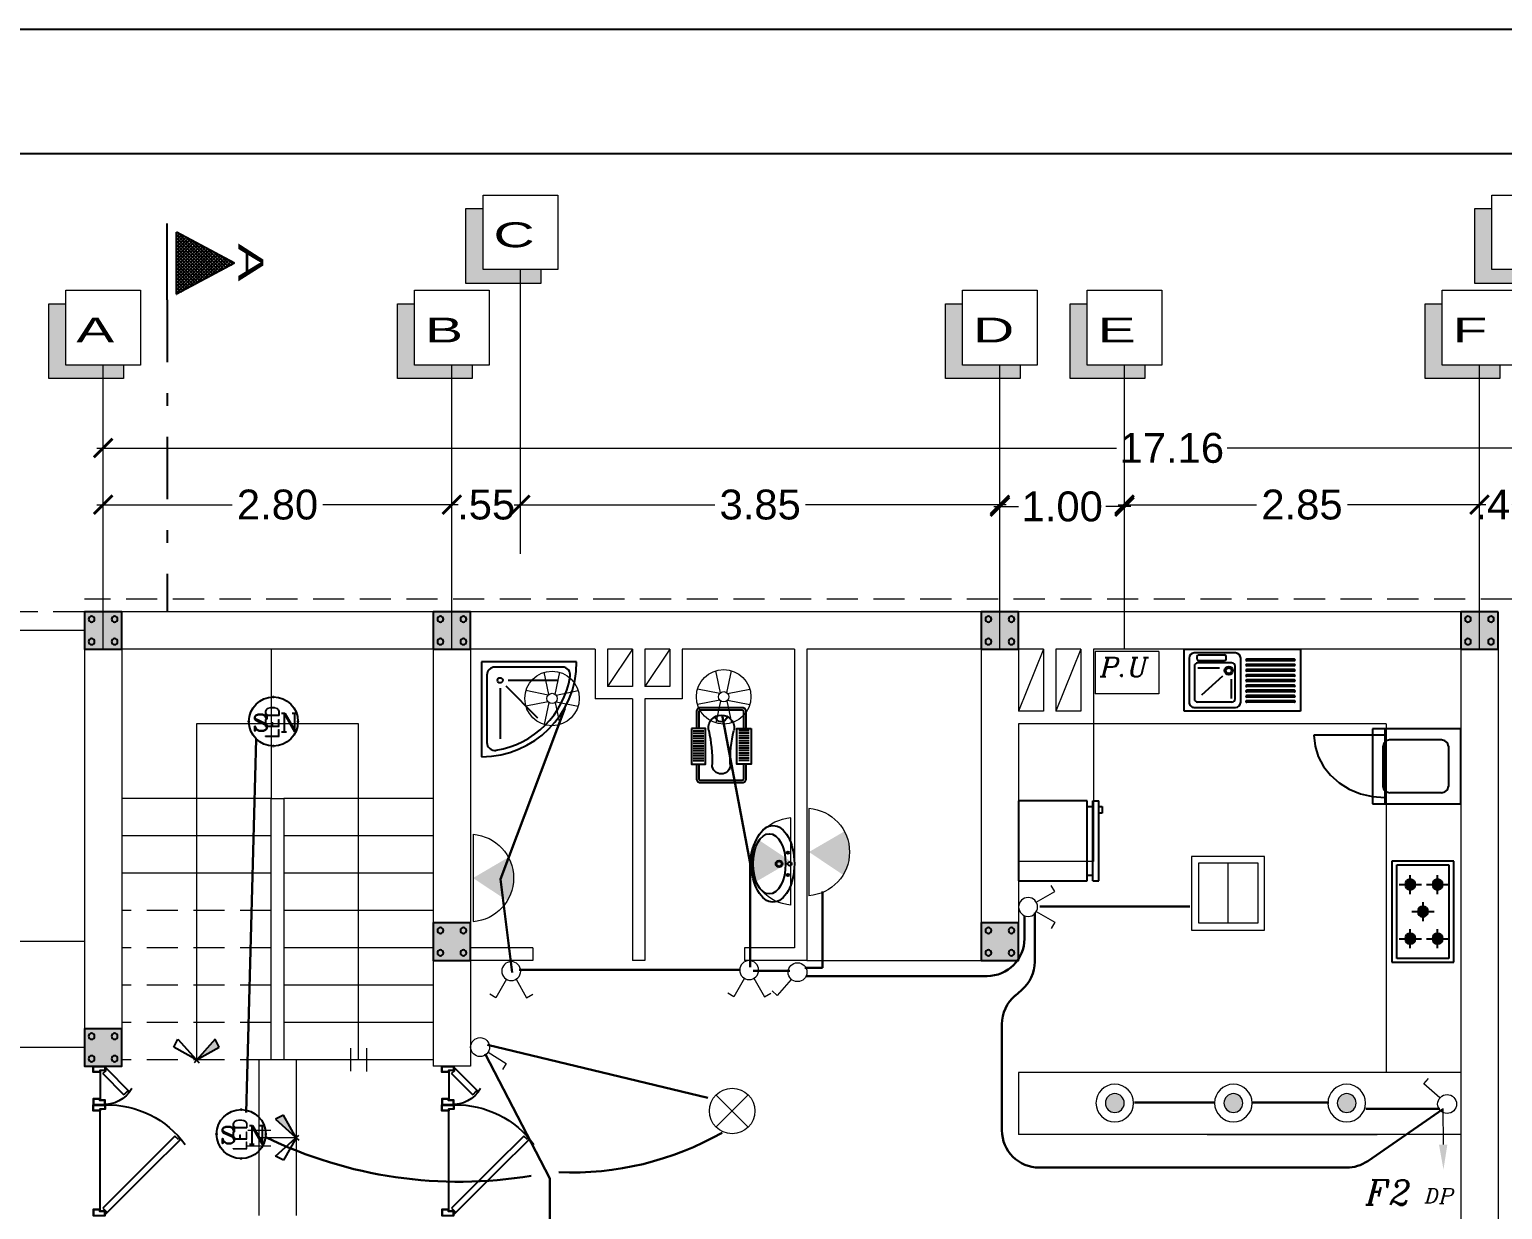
# Model space of a CAD drawing. Header units: millimetres. Extents: x 2647 to 3008, y 1750 to 1934.
# Drawn here: x 2697.87 to 2709.7, y 1865.01 to 1874.49 of the extents above; entities that cross this region are included whole.
import ezdxf

# ---------------------------------------------------------------- set-up
doc = ezdxf.new("R2010")
doc.units = ezdxf.units.MM
for name, pattern in [('0', [0]), ('ACAD_ISO02W100', [15, 12, -3]), ('DASHDOT', [1, 0.5, -0.25, 0, -0.25]), ('HIDDEN', [0.375, 0.25, -0.125])]:
    doc.linetypes.add(name, pattern=pattern)
for name, color, linetype, lineweight in [('.1', 164, 'Continuous', 5), ('00 eleman', 130, 'Continuous', 13), ('0000eleman', 4, 'Continuous', 13), ('0000rasmkhat', 2, 'Continuous', 30), ('E-elec', 140, 'Continuous', 5)]:
    doc.layers.add(name, color=color, linetype=linetype, lineweight=lineweight)
for name, color, linetype in [('D', 135, 'Continuous'), ('L 5', 6, 'Continuous'), ('LIGHTING', 3, 'Continuous'), ('roshanaee', 4, 'Continuous')]:
    doc.layers.add(name, color=color, linetype=linetype)
doc.styles.add('ITALIC', font='ITALIC.SHX', dxfattribs={"oblique": 15})
doc.styles.add('ITALICC', font='italicc')
doc.styles.add('KA', font='swissck.ttf', dxfattribs={"oblique": 15, "height": 0.25})
doc.styles.add('Roman', font='Romanc.shx')
doc.styles.add('ROMAND', font='romand.shx', dxfattribs={"height": 2})
doc.styles.get("Standard").update_dxf_attribs({"font": 'arial.ttf'})
doc.dimstyles.new('STANDARD$0', dxfattribs={"dimtxt": 0.15, "dimasz": 0.05, "dimexe": 0.05, "dimexo": 0.05, "dimgap": 0.05, "dimtad": 0, "dimzin": 0, "dimdsep": 46, "dimtxsty": 'Standard', "dimblk": 'DOT', "dimcen": 0.05, "dimdle": 0.05, "dimclrd": 256, "dimclre": 256, "dimclrt": 7, "dimadec": 0, "dimazin": 0, "dimtfac": 1, "dimtix": 1, "dimtofl": 0, "dimtmove": 1, "dimatfit": 0, "dimldrblk": 'OBLIQUE', "dimfxl": 0.05, "dimtolj": 1, "dimtzin": 0, "dimlwd": -1, "dimlwe": -1, "dimarcsym": 0})
pattern_1 = [(0, (1000000, 1000000), (0, 1000000), [1e-05, -1000000])]

# ---------------------------------------------------------------- blocks, each defined once
blk = doc.blocks.new('*X9')
at = {"color": 0}
for p, q in [((5.841, 15.493), (5.992, 15.644)), ((5.903, 15.608), (5.973, 15.678)), ((6.113, 15.419), (5.91, 15.621)), ((6.051, 15.533), (5.929, 15.656)), ((5.99, 15.648), (5.947, 15.69)), ((5.472, 14.806), (6.103, 15.437)), ((5.497, 14.778), (6.122, 15.402)), ((5.534, 14.92), (6.085, 15.471)), ((5.595, 15.035), (6.066, 15.506)), ((5.657, 15.149), (6.047, 15.54)), ((5.718, 15.264), (6.029, 15.575)), ((5.78, 15.379), (6.01, 15.609)), ((6.382, 14.778), (5.78, 15.38)), ((6.435, 14.778), (5.799, 15.414)), ((6.42, 14.846), (5.817, 15.449)), ((6.359, 14.96), (5.836, 15.483)), ((6.297, 15.075), (5.854, 15.518)), ((6.236, 15.189), (5.873, 15.552)), ((6.174, 15.304), (5.891, 15.587)), ((5.55, 14.778), (6.14, 15.368)), ((5.603, 14.778), (6.159, 15.333)), ((6.011, 14.778), (5.651, 15.138)), ((5.656, 14.778), (6.177, 15.299)), ((6.064, 14.778), (5.669, 15.173)), ((6.117, 14.778), (5.688, 15.207)), ((6.17, 14.778), (5.706, 15.242)), ((5.709, 14.778), (6.196, 15.264)), ((6.223, 14.778), (5.725, 15.276)), ((6.276, 14.778), (5.743, 15.311)), ((6.329, 14.778), (5.762, 15.345)), ((5.762, 14.778), (6.214, 15.23)), ((5.815, 14.778), (6.233, 15.195)), ((5.868, 14.778), (6.251, 15.161)), ((5.693, 14.778), (5.539, 14.931)), ((5.746, 14.778), (5.558, 14.966)), ((5.799, 14.778), (5.576, 15)), ((5.852, 14.778), (5.595, 15.035)), ((5.905, 14.778), (5.614, 15.069)), ((5.958, 14.778), (5.632, 15.104)), ((5.921, 14.778), (6.27, 15.126)), ((5.974, 14.778), (6.288, 15.092)), ((6.027, 14.778), (6.307, 15.057)), ((6.08, 14.778), (6.325, 15.023)), ((6.133, 14.778), (6.344, 14.988)), ((6.186, 14.778), (6.362, 14.954)), ((6.239, 14.778), (6.381, 14.919)), ((5.481, 14.778), (5.465, 14.793)), ((5.534, 14.778), (5.484, 14.828)), ((5.587, 14.778), (5.502, 14.862)), ((5.64, 14.778), (5.521, 14.897)), ((6.292, 14.778), (6.399, 14.885)), ((6.345, 14.778), (6.418, 14.85)), ((6.399, 14.778), (6.437, 14.816)), ((6.452, 14.778), (6.455, 14.781))]:
    blk.add_line(p, q, dxfattribs=at)
blk = doc.blocks.new('SEC1')
for p, q in [((2.795, 0.54), (2.545, 0.074)), ((2.795, 0.54), (3.045, 0.074)), ((2.5, 0), (3.115, 0)), ((2.545, 0.074), (3.045, 0.074))]:
    blk.add_line(p, q)
at = {"linetype": 'DASHDOT'}
blk.add_line((2.5, 0), (0, 0), dxfattribs=at)
at = {"xscale": -0.5, "yscale": 0.5, "zscale": 0.5}
blk.add_blockref('*X9', (5.773, -7.315), dxfattribs=at)
blk = doc.blocks.new('DBLDR120K')
at = {"linetype": 'Continuous'}
for p, q in [((-1.18, -0.096), (-1.186, -0.102)), ((-1.186, -0.102), (-0.995, -0.293)), ((-1.169, -0.107), (-1.18, -0.096)), ((-1.14, -0.078), (-1.169, -0.107)), ((-0.403, -0.42), (-0.06, -0.078)), ((-0.014, -0.102), (-0.368, -0.455)), ((-0.06, -0.078), (-0.031, -0.107)), ((-0.031, -0.107), (-0.02, -0.096)), ((-0.02, -0.096), (-0.014, -0.102)), ((-1, -0.276), (-0.971, -0.247)), ((-0.989, -0.287), (-1, -0.276)), ((-0.995, -0.293), (-0.989, -0.287)), ((-0.639, -0.657), (-0.403, -0.42)), ((-0.368, -0.455), (-0.615, -0.703)), ((-0.61, -0.686), (-0.639, -0.657)), ((-0.621, -0.697), (-0.61, -0.686)), ((-0.615, -0.703), (-0.621, -0.697))]:
    blk.add_line(p, q, dxfattribs=at)
for p, q in [((-1.152, -0.055), (-0.938, -0.055)), ((-1.14, -0.078), (-0.971, -0.247)), ((-0.048, -0.055), (-0.842, -0.055))]:
    blk.add_line(p, q)
for points in [[(-1.152, -0.055), (-1.152, 0), (-1.2, 0), (-1.2, -0.096), (-1.164, -0.096), (-1.164, -0.055)], [(-0.938, -0.055), (-0.938, 0), (-0.89, 0), (-0.89, -0.096), (-0.926, -0.096), (-0.926, -0.055)], [(-0.842, -0.055), (-0.842, 0), (-0.89, 0), (-0.89, -0.096), (-0.854, -0.096), (-0.854, -0.055)], [(-0.048, -0.055), (-0.048, 0), (0, 0), (0, -0.096), (-0.036, -0.096), (-0.036, -0.055)], [(-1.154, -0.053), (-1.154, -0.002), (-1.198, -0.002), (-1.198, -0.094), (-1.166, -0.094), (-1.166, -0.053)], [(-0.936, -0.053), (-0.936, -0.002), (-0.892, -0.002), (-0.892, -0.094), (-0.924, -0.094), (-0.924, -0.053)], [(-0.844, -0.053), (-0.844, -0.002), (-0.888, -0.002), (-0.888, -0.094), (-0.856, -0.094), (-0.856, -0.053)], [(-0.046, -0.053), (-0.046, -0.002), (-0.002, -0.002), (-0.002, -0.094), (-0.034, -0.094), (-0.034, -0.053)]]:
    blk.add_lwpolyline(points, close=True, dxfattribs=at)
for centre, radius, start, end in [((-1.665, -0.111), 0.776, 8.0415, 8.1907), ((-0.114, -0.111), 0.776, 171.8093, 171.9585), ((-1.154, -0.082), 0.264, 300.4974, 3.1415), ((-0.114, -0.111), 0.776, 178.9285, 233.9661)]:
    blk.add_arc(centre, radius, start, end)
blk = doc.blocks.new('FL3')
blk.add_hatch(color=256).paths.add_polyline_path([(0, 0), (0.149, -0.167), (0.181, -0.102)])
for p, q in [((0, 0), (-0.181, -0.102)), ((-0.149, -0.167), (0.02, 0.022)), ((0.149, -0.167), (-0.02, 0.022)), ((0, 0), (0.181, -0.102)), ((-0.181, -0.102), (-0.149, -0.167)), ((0.181, -0.102), (0.149, -0.167))]:
    blk.add_line(p, q)
blk = doc.blocks.new('SHENAJ')
blk.add_hatch(color=256).paths.add_polyline_path([(0, 0.25), (-0.25, 0.25), (-0.25, 0), (0, 0)])
blk.add_lwpolyline([(-0.25, 0.25), (0, 0.25), (0, 0), (-0.25, 0)], close=True)
for centre in [(-0.2021, 0.2), (-0.0479, 0.2), (-0.2021, 0.05), (-0.0479, 0.05)]:
    blk.add_circle(centre, 0.02)
blk = doc.blocks.new('_ArchTick')
at = {"color": 0, "linetype": 'ByBlock', "const_width": 0.15}
blk.add_lwpolyline([(-0.5, -0.5), (0.5, 0.5)], dxfattribs=at)
blk = doc.blocks.new('*D539')
at = {"layer": '.1', "ltscale": 0.9, "transparency": 16777216}
for p, q in [((2698.461, 1871.13), (2698.461, 1871.33)), ((2715.621, 1871.13), (2715.621, 1871.33)), ((2698.411, 1871.13), (2706.597, 1871.13)), ((2715.671, 1871.13), (2707.485, 1871.13))]:
    blk.add_line(p, q, dxfattribs=at)
at = {"layer": 'Defpoints', "color": 0, "ltscale": 0.9, "transparency": 16777216}
for p in [(2698.461, 1871.11), (2715.621, 1871.13), (2715.621, 1871.11)]:
    blk.add_point(p, dxfattribs=at)
at = {"layer": '.1', "ltscale": 0.9, "transparency": 16777216, "xscale": 0.15, "yscale": 0.15, "zscale": 0.15, "rotation": 180}
blk.add_blockref('_ArchTick', (2698.461, 1871.13), dxfattribs=at)
at = {"layer": '.1', "ltscale": 0.9, "transparency": 16777216, "xscale": 0.15, "yscale": 0.15, "zscale": 0.15}
blk.add_blockref('_ArchTick', (2715.621, 1871.13), dxfattribs=at)
at = {"layer": '.1', "color": 7, "lineweight": 5, "ltscale": 0.9, "transparency": 16777216, "insert": (2707.041, 1871.13), "char_height": 0.24, "attachment_point": 5}
blk.add_mtext('17.16', dxfattribs=at)
blk = doc.blocks.new('*D540')
at = {"layer": '.1', "ltscale": 0.9, "transparency": 16777216}
for p, q in [((2698.461, 1870.675), (2698.461, 1870.875)), ((2701.261, 1870.675), (2701.261, 1870.875)), ((2698.411, 1870.675), (2699.498, 1870.675)), ((2701.311, 1870.675), (2700.224, 1870.675))]:
    blk.add_line(p, q, dxfattribs=at)
at = {"layer": 'Defpoints', "color": 0, "ltscale": 0.9, "transparency": 16777216}
for p in [(2698.461, 1870.657), (2701.261, 1870.675), (2701.261, 1870.657)]:
    blk.add_point(p, dxfattribs=at)
at = {"layer": '.1', "ltscale": 0.9, "transparency": 16777216, "xscale": 0.15, "yscale": 0.15, "zscale": 0.15, "rotation": 180}
blk.add_blockref('_ArchTick', (2698.461, 1870.675), dxfattribs=at)
at = {"layer": '.1', "ltscale": 0.9, "transparency": 16777216, "xscale": 0.15, "yscale": 0.15, "zscale": 0.15}
blk.add_blockref('_ArchTick', (2701.261, 1870.675), dxfattribs=at)
at = {"layer": '.1', "color": 7, "lineweight": 5, "ltscale": 0.9, "transparency": 16777216, "insert": (2699.861, 1870.675), "char_height": 0.24, "attachment_point": 5}
blk.add_mtext('2.80', dxfattribs=at)
blk = doc.blocks.new('*D541')
at = {"layer": '.1', "ltscale": 0.9, "transparency": 16777216}
for p, q in [((2701.261, 1870.675), (2701.261, 1870.875)), ((2701.811, 1870.675), (2701.811, 1870.875)), ((2701.261, 1870.675), (2701.111, 1870.675)), ((2701.811, 1870.675), (2701.961, 1870.675))]:
    blk.add_line(p, q, dxfattribs=at)
at = {"layer": 'Defpoints', "color": 0, "ltscale": 0.9, "transparency": 16777216}
for p in [(2701.261, 1870.657), (2701.811, 1870.675), (2701.811, 1870.675)]:
    blk.add_point(p, dxfattribs=at)
at = {"layer": '.1', "ltscale": 0.9, "transparency": 16777216, "xscale": 0.15, "yscale": 0.15, "zscale": 0.15}
blk.add_blockref('_ArchTick', (2701.261, 1870.675), dxfattribs=at)
at = {"layer": '.1', "ltscale": 0.9, "transparency": 16777216, "xscale": 0.15, "yscale": 0.15, "zscale": 0.15, "rotation": 180}
blk.add_blockref('_ArchTick', (2701.811, 1870.675), dxfattribs=at)
at = {"layer": '.1', "color": 7, "lineweight": 5, "ltscale": 0.9, "transparency": 16777216, "insert": (2701.536, 1870.675), "char_height": 0.24, "attachment_point": 5}
blk.add_mtext('.55', dxfattribs=at)
blk = doc.blocks.new('*D542')
at = {"layer": '.1', "ltscale": 0.9, "transparency": 16777216}
for p, q in [((2701.811, 1870.675), (2701.811, 1870.875)), ((2705.661, 1870.675), (2705.661, 1870.875)), ((2701.761, 1870.675), (2703.373, 1870.675)), ((2705.711, 1870.675), (2704.099, 1870.675))]:
    blk.add_line(p, q, dxfattribs=at)
at = {"layer": 'Defpoints', "color": 0, "ltscale": 0.9, "transparency": 16777216}
for p in [(2701.811, 1870.675), (2705.661, 1870.675), (2705.661, 1870.675)]:
    blk.add_point(p, dxfattribs=at)
at = {"layer": '.1', "ltscale": 0.9, "transparency": 16777216, "xscale": 0.15, "yscale": 0.15, "zscale": 0.15, "rotation": 180}
blk.add_blockref('_ArchTick', (2701.811, 1870.675), dxfattribs=at)
at = {"layer": '.1', "ltscale": 0.9, "transparency": 16777216, "xscale": 0.15, "yscale": 0.15, "zscale": 0.15}
blk.add_blockref('_ArchTick', (2705.661, 1870.675), dxfattribs=at)
at = {"layer": '.1', "color": 7, "lineweight": 5, "ltscale": 0.9, "transparency": 16777216, "insert": (2703.736, 1870.675), "char_height": 0.24, "attachment_point": 5}
blk.add_mtext('3.85', dxfattribs=at)
blk = doc.blocks.new('*D543')
at = {"layer": '.1', "ltscale": 0.9, "transparency": 16777216}
for p, q in [((2706.661, 1870.675), (2706.661, 1870.875)), ((2709.511, 1870.675), (2709.511, 1870.875)), ((2706.611, 1870.675), (2707.721, 1870.675)), ((2709.561, 1870.675), (2708.451, 1870.675))]:
    blk.add_line(p, q, dxfattribs=at)
at = {"layer": 'Defpoints', "color": 0, "ltscale": 0.9, "transparency": 16777216}
for p in [(2706.661, 1870.675), (2709.511, 1870.675), (2709.511, 1870.675)]:
    blk.add_point(p, dxfattribs=at)
at = {"layer": '.1', "ltscale": 0.9, "transparency": 16777216, "xscale": 0.15, "yscale": 0.15, "zscale": 0.15, "rotation": 180}
blk.add_blockref('_ArchTick', (2706.661, 1870.675), dxfattribs=at)
at = {"layer": '.1', "ltscale": 0.9, "transparency": 16777216, "xscale": 0.15, "yscale": 0.15, "zscale": 0.15}
blk.add_blockref('_ArchTick', (2709.511, 1870.675), dxfattribs=at)
at = {"layer": '.1', "color": 7, "lineweight": 5, "ltscale": 0.9, "transparency": 16777216, "insert": (2708.086, 1870.675), "char_height": 0.24, "attachment_point": 5}
blk.add_mtext('2.85', dxfattribs=at)
blk = doc.blocks.new('*D544')
at = {"layer": '.1', "ltscale": 0.9, "transparency": 16777216}
for p, q in [((2709.511, 1870.675), (2709.511, 1870.875)), ((2709.911, 1870.675), (2709.911, 1870.875)), ((2709.511, 1870.675), (2709.361, 1870.675)), ((2709.911, 1870.675), (2710.061, 1870.675))]:
    blk.add_line(p, q, dxfattribs=at)
at = {"layer": 'Defpoints', "color": 0, "ltscale": 0.9, "transparency": 16777216}
for p in [(2709.511, 1870.675), (2709.911, 1870.675), (2709.911, 1870.675)]:
    blk.add_point(p, dxfattribs=at)
at = {"layer": '.1', "ltscale": 0.9, "transparency": 16777216, "xscale": 0.15, "yscale": 0.15, "zscale": 0.15}
blk.add_blockref('_ArchTick', (2709.511, 1870.675), dxfattribs=at)
at = {"layer": '.1', "ltscale": 0.9, "transparency": 16777216, "xscale": 0.15, "yscale": 0.15, "zscale": 0.15, "rotation": 180}
blk.add_blockref('_ArchTick', (2709.911, 1870.675), dxfattribs=at)
at = {"layer": '.1', "color": 7, "lineweight": 5, "ltscale": 0.9, "transparency": 16777216, "insert": (2709.711, 1870.675), "char_height": 0.24, "attachment_point": 5}
blk.add_mtext('.40', dxfattribs=at)
blk = doc.blocks.new('REFREJRATOR')
at = {"linetype": 'Continuous'}
for p, q in [((0, 0), (-0.643, 0)), ((-0.643, 0), (-0.643, -0.551)), ((0, -0.551), (0, 0)), ((-0.643, -0.551), (0, -0.551)), ((-0.597, -0.551), (-0.597, -0.597)), ((-0.046, -0.551), (-0.046, -0.597)), ((-0.643, -0.597), (-0.643, -0.643)), ((-0.643, -0.597), (0, -0.597)), ((-0.643, -0.643), (0, -0.643)), ((-0.101, -0.671), (-0.101, -0.643)), ((-0.047, -0.671), (-0.101, -0.671)), ((-0.047, -0.643), (-0.047, -0.671)), ((0, -0.597), (0, -0.643))]:
    blk.add_line(p, q, dxfattribs=at)
blk = doc.blocks.new('G')
at = {"linetype": 'Continuous'}
h = blk.add_hatch(color=0, dxfattribs=at)
h.paths.add_polyline_path([(0.188, -0.191), (0.188, -0.149), (0.23, -0.149, -0.414214)])
h.paths.add_polyline_path([(0.23, -0.149), (0.188, -0.149), (0.188, -0.107, -0.414214)])
h.paths.add_polyline_path([(0.188, -0.149), (0.146, -0.149, -0.414214), (0.188, -0.107)])
h.paths.add_polyline_path([(0.188, -0.191, -0.414214), (0.146, -0.149), (0.188, -0.149)])
h = blk.add_hatch(color=0, dxfattribs=at)
h.paths.add_polyline_path([(0.623, -0.191), (0.623, -0.149), (0.665, -0.149, -0.414214)])
h.paths.add_polyline_path([(0.665, -0.149), (0.623, -0.149), (0.623, -0.107, -0.414214)])
h.paths.add_polyline_path([(0.623, -0.149), (0.582, -0.149, -0.414214), (0.623, -0.107)])
h.paths.add_polyline_path([(0.623, -0.191, -0.414214), (0.582, -0.149), (0.623, -0.149)])
h = blk.add_hatch(color=0, dxfattribs=at)
h.paths.add_polyline_path([(0.406, -0.209), (0.406, -0.251), (0.447, -0.251, 0.414214)])
h.paths.add_polyline_path([(0.447, -0.251), (0.406, -0.251), (0.406, -0.292, 0.414214)])
h.paths.add_polyline_path([(0.406, -0.251), (0.364, -0.251, 0.414214), (0.406, -0.292)])
h.paths.add_polyline_path([(0.406, -0.209, 0.414214), (0.364, -0.251), (0.406, -0.251)])
h = blk.add_hatch(color=0, dxfattribs=at)
h.paths.add_polyline_path([(0.188, -0.328), (0.188, -0.369), (0.23, -0.369, 0.414214)])
h.paths.add_polyline_path([(0.23, -0.369), (0.188, -0.369), (0.188, -0.411, 0.414214)])
h.paths.add_polyline_path([(0.188, -0.369), (0.146, -0.369, 0.414214), (0.188, -0.411)])
h.paths.add_polyline_path([(0.188, -0.328, 0.414214), (0.146, -0.369), (0.188, -0.369)])
h = blk.add_hatch(color=0, dxfattribs=at)
h.paths.add_polyline_path([(0.623, -0.328), (0.623, -0.369), (0.665, -0.369, 0.414214)])
h.paths.add_polyline_path([(0.665, -0.369), (0.623, -0.369), (0.623, -0.411, 0.414214)])
h.paths.add_polyline_path([(0.623, -0.369), (0.582, -0.369, 0.414214), (0.623, -0.411)])
h.paths.add_polyline_path([(0.623, -0.328, 0.414214), (0.582, -0.369), (0.623, -0.369)])
at = {"color": 0, "linetype": 'Continuous'}
for p, q in [((0, 0), (0.812, 0)), ((0, -0.5), (0, 0)), ((0.812, 0), (0.812, -0.5)), ((0.782, -0.042), (0.03, -0.042)), ((0.03, -0.042), (0.03, -0.459)), ((0.188, -0.059), (0.188, -0.239)), ((0.623, -0.059), (0.623, -0.239)), ((0.782, -0.459), (0.782, -0.042)), ((0.265, -0.149), (0.112, -0.149)), ((0.406, -0.161), (0.406, -0.341)), ((0.7, -0.149), (0.547, -0.149)), ((0.188, -0.279), (0.188, -0.459)), ((0.329, -0.251), (0.482, -0.251)), ((0.623, -0.279), (0.623, -0.459)), ((0.03, -0.459), (0.782, -0.459)), ((0.265, -0.369), (0.112, -0.369)), ((0.7, -0.369), (0.547, -0.369)), ((0.812, -0.5), (0, -0.5))]:
    blk.add_line(p, q, dxfattribs=at)
for centre in [(0.188, -0.149), (0.623, -0.149), (0.406, -0.251), (0.188, -0.369), (0.623, -0.369)]:
    blk.add_circle(centre, 0.0417, dxfattribs=at)
blk = doc.blocks.new('S')
at = {"color": 0, "linetype": 'Continuous'}
for p, q in [((-0.5, 0), (-0.5, 0.932)), ((-0.5, 0.932), (0, 0.932)), ((-0.419, 0.884), (-0.419, 0.501)), ((-0.406, 0.884), (-0.406, 0.501)), ((-0.377, 0.884), (-0.377, 0.501)), ((-0.364, 0.884), (-0.364, 0.501)), ((-0.335, 0.884), (-0.335, 0.501)), ((-0.323, 0.884), (-0.323, 0.501)), ((-0.294, 0.884), (-0.294, 0.501)), ((-0.281, 0.884), (-0.281, 0.501)), ((-0.252, 0.884), (-0.252, 0.501)), ((-0.239, 0.884), (-0.239, 0.501)), ((-0.21, 0.884), (-0.21, 0.501)), ((-0.198, 0.884), (-0.198, 0.501)), ((-0.169, 0.884), (-0.169, 0.501)), ((-0.156, 0.884), (-0.156, 0.501)), ((-0.127, 0.884), (-0.127, 0.501)), ((-0.114, 0.884), (-0.114, 0.501)), ((-0.085, 0.884), (-0.085, 0.501)), ((-0.073, 0.884), (-0.073, 0.501)), ((0, 0.932), (0, 0)), ((-0.469, 0.411), (-0.469, 0.08)), ((-0.073, 0.453), (-0.427, 0.453)), ((-0.389, 0.383), (-0.389, 0.107)), ((-0.1, 0.409), (-0.363, 0.409)), ((-0.259, 0.377), (-0.103, 0.377)), ((-0.075, 0.107), (-0.075, 0.383)), ((-0.031, 0.08), (-0.031, 0.411)), ((-0.452, 0.324), (-0.452, 0.114)), ((-0.42, 0.336), (-0.44, 0.336)), ((-0.408, 0.114), (-0.408, 0.324)), ((-0.347, 0.283), (-0.347, 0.109)), ((-0.132, 0.141), (-0.284, 0.309)), ((0, 0), (-0.5, 0)), ((-0.44, 0.102), (-0.42, 0.102)), ((-0.427, 0.038), (-0.073, 0.038)), ((-0.363, 0.081), (-0.1, 0.081))]:
    blk.add_line(p, q, dxfattribs=at)
for radius in [0.034, 0.0223]:
    blk.add_circle((-0.327, 0.357), radius, dxfattribs=at)
for centre, radius, start, end in [((-0.412, 0.884), 0.00625, 360, 180), ((-0.371, 0.884), 0.00625, 360, 180), ((-0.329, 0.884), 0.00625, 360, 180), ((-0.287, 0.884), 0.00625, 360, 180), ((-0.246, 0.884), 0.00625, 360, 180), ((-0.204, 0.884), 0.00625, 360, 180), ((-0.162, 0.884), 0.00625, 360, 180), ((-0.121, 0.884), 0.00625, 360, 180), ((-0.079, 0.884), 0.00625, 360, 180), ((-0.412, 0.501), 0.00625, 180, 0), ((-0.371, 0.501), 0.00625, 180, 0), ((-0.329, 0.501), 0.00625, 180, 0), ((-0.287, 0.501), 0.00625, 180, 0), ((-0.246, 0.501), 0.00625, 180, 0), ((-0.204, 0.501), 0.00625, 180, 0), ((-0.162, 0.501), 0.00625, 180, 0), ((-0.121, 0.501), 0.00625, 180, 0), ((-0.079, 0.501), 0.00625, 180, 0), ((-0.427, 0.411), 0.0418, 90, 180), ((-0.363, 0.383), 0.0257, 90, 180), ((-0.1, 0.383), 0.0257, 0, 90), ((-0.073, 0.411), 0.0418, 0, 90), ((-0.44, 0.324), 0.0124, 90, 180), ((-0.42, 0.324), 0.0124, 0, 90), ((-0.427, 0.08), 0.0418, 180, 270), ((-0.44, 0.114), 0.0124, 180, 270), ((-0.42, 0.114), 0.0124, 270, 0), ((-0.363, 0.107), 0.0257, 180, 270), ((-0.1, 0.107), 0.0257, 270, 0), ((-0.073, 0.08), 0.0418, 270, 0)]:
    blk.add_arc(centre, radius, start, end, dxfattribs=at)
blk = doc.blocks.new('PL_WASHERDRYER_VERT')
at = {"linetype": 'Continuous'}
h = blk.add_hatch(dxfattribs=at)
h.set_pattern_fill('EMPTY_FILL', color=0, scale=1000000.0, style=0)
h.set_pattern_definition(pattern_1)
h.paths.add_polyline_path([(0, 0.71), (0.6, 0.71), (0.6, 0), (0, 0)], flags=0)
at = {"color": 0, "linetype": 'ByBlock'}
for p, q in [((0.6, 0.71), (0, 0.71)), ((0, 0.71), (0, 0)), ((0.6, 0), (0.6, 0.71)), ((0.137, 0.611), (0.463, 0.611)), ((0.087, 0.554), (0.087, 0.138)), ((0.512, 0.554), (0.512, 0.142)), ((0, 0.099), (0.6, 0.099)), ((0, 0), (0.6, 0)), ((0.05, 0.099), (0.05, -0.469)), ((0.142, 0.085), (0.463, 0.085))]:
    blk.add_line(p, q, dxfattribs=at)
for points in [[(0.137, 0.611), (0.112, 0.603), (0.094, 0.582), (0.087, 0.554)], [(0.512, 0.554), (0.506, 0.582), (0.488, 0.603), (0.463, 0.611)], [(0.087, 0.138), (0.096, 0.11), (0.116, 0.091), (0.142, 0.085)], [(0.463, 0.085), (0.488, 0.093), (0.506, 0.114), (0.512, 0.142)], [(0.05, -0.469), (0.137, -0.46), (0.221, -0.434), (0.3, -0.392), (0.371, -0.336), (0.433, -0.266), (0.483, -0.185), (0.52, -0.095), (0.542, 0.001), (0.55, 0.099)]]:
    blk.add_lwpolyline(points, dxfattribs=at)
blk = doc.blocks.new('RUSHY03')
at = {"linetype": 'Continuous'}
for centre, radius in [((0, 0), 0.015), ((-0.09, -0.014), 0.01), ((0, -0.085), 0.0273), ((0, -0.085), 0.021), ((0.09, -0.014), 0.01)]:
    blk.add_circle(centre, radius, dxfattribs=at)
for centre, major_axis, ratio in [((0, -0.134), (0.308, 0), 0.556234), ((0, -0.163), (0.242, 0), 0.538462)]:
    blk.add_ellipse(centre, major_axis=major_axis, ratio=ratio, dxfattribs=at)
blk = doc.blocks.new('KHALAF')
at = {"linetype": 'Continuous'}
for p, q in [((-0.462, -0.185), (-0.378, -0.185)), ((-0.462, -0.205), (-0.378, -0.205)), ((-0.462, -0.225), (-0.378, -0.225)), ((-0.013, -0.185), (-0.097, -0.185)), ((-0.013, -0.205), (-0.097, -0.205)), ((-0.013, -0.225), (-0.097, -0.225)), ((-0.462, -0.245), (-0.378, -0.245)), ((-0.462, -0.265), (-0.378, -0.265)), ((-0.462, -0.285), (-0.378, -0.285)), ((-0.462, -0.305), (-0.378, -0.305)), ((-0.462, -0.325), (-0.378, -0.325)), ((-0.462, -0.345), (-0.378, -0.345)), ((-0.013, -0.245), (-0.097, -0.245)), ((-0.013, -0.265), (-0.097, -0.265)), ((-0.013, -0.285), (-0.097, -0.285)), ((-0.013, -0.305), (-0.097, -0.305)), ((-0.013, -0.325), (-0.097, -0.325)), ((-0.013, -0.345), (-0.097, -0.345)), ((-0.462, -0.365), (-0.378, -0.365)), ((-0.462, -0.385), (-0.378, -0.385)), ((-0.462, -0.405), (-0.378, -0.405)), ((-0.462, -0.425), (-0.378, -0.425)), ((-0.013, -0.365), (-0.097, -0.365)), ((-0.013, -0.385), (-0.097, -0.385)), ((-0.013, -0.405), (-0.097, -0.405)), ((-0.013, -0.425), (-0.097, -0.425))]:
    blk.add_line(p, q, dxfattribs=at)
for points in [[(-0.438, -0.168), (-0.438, -0.031, -0.414214), (-0.408, -0.001), (-0.068, -0.001, -0.414214), (-0.038, -0.031), (-0.038, -0.168, -0.414214)], [(-0.418, -0.168), (-0.418, -0.031, -0.414214), (-0.408, -0.021), (-0.068, -0.021, -0.414214), (-0.058, -0.031), (-0.058, -0.168, -0.414214)], [(-0.038, -0.453), (-0.038, -0.571, -0.414214), (-0.068, -0.601), (-0.408, -0.601, -0.414214), (-0.438, -0.571), (-0.438, -0.453)], [(-0.058, -0.453), (-0.058, -0.571, -0.414214), (-0.068, -0.581), (-0.408, -0.581, -0.414214), (-0.418, -0.571)], [(-0.418, -0.571), (-0.418, -0.453, -0.414214)]]:
    blk.add_lwpolyline(points, format="xyb", dxfattribs=at)
for points in [[(-0.477, -0.168), (-0.477, -0.453), (-0.364, -0.453), (-0.364, -0.168)], [(0.002, -0.168), (0.002, -0.453), (-0.111, -0.453), (-0.111, -0.168)]]:
    blk.add_lwpolyline(points, close=True, dxfattribs=at)
for centre, radius, start, end in [((-0.238, -0.162), 0.103, 90, 192.2454), ((-0.238, -0.065), 0.0484, 186.9447, 353.0553), ((-0.238, -0.162), 0.103, 347.7546, 90), ((-1.509, -0.438), 1.199, 359.0688, 12.2454), ((1.034, -0.438), 1.199, 167.7546, 180.9312), ((-0.238, -0.459), 0.0733, 179.0688, 270), ((-0.238, -0.459), 0.0733, 270, 0.9312)]:
    blk.add_arc(centre, radius, start, end, dxfattribs=at)
blk = doc.blocks.new('PL_SHOWER_TRAY_CORNER')
at = {"linetype": 'Continuous'}
h = blk.add_hatch(dxfattribs=at)
h.set_pattern_fill('EMPTY_FILL', color=0, scale=1000000.0, style=0)
h.set_pattern_definition(pattern_1)
h.paths.add_polyline_path([(-0.45, 0), (-0.45, 0.9, -0.414214), (0.45, 0)], flags=0)
at = {"color": 0, "linetype": 'ByBlock'}
for p, q in [((-0.45, 0.9), (-0.45, 0)), ((-0.4, 0.765), (-0.4, 0.125)), ((-0.275, 0.25), (-0.275, 0.729)), ((-0.222, 0.228), (0.08, 0.53)), ((-0.2, 0.175), (0.279, 0.175)), ((-0.45, 0), (0.45, 0)), ((-0.325, 0.05), (0.315, 0.05))]:
    blk.add_line(p, q, dxfattribs=at)
blk.add_circle((-0.275, 0.175), 0.025, dxfattribs=at)
for centre, radius, start, end in [((-0.45, 0), 0.9, 360, 90), ((-0.325, 0.765), 0.075, 80.7182, 180), ((-0.45, 0), 0.85, 9.2818, 80.7182), ((-0.325, 0.125), 0.075, 180, 270), ((0.315, 0.125), 0.075, 270, 9.2818)]:
    blk.add_arc(centre, radius, start, end, dxfattribs=at)
blk = doc.blocks.new('*D554')
at = {"layer": '.1', "ltscale": 0.9, "transparency": 16777216}
for p, q in [((2705.661, 1870.66), (2705.661, 1870.86)), ((2706.661, 1870.66), (2706.661, 1870.86)), ((2705.611, 1870.66), (2705.811, 1870.66)), ((2706.711, 1870.66), (2706.511, 1870.66))]:
    blk.add_line(p, q, dxfattribs=at)
at = {"layer": 'Defpoints', "color": 0, "ltscale": 0.9, "transparency": 16777216}
for p in [(2706.661, 1870.66), (2705.661, 1870.588), (2706.661, 1870.588)]:
    blk.add_point(p, dxfattribs=at)
at = {"layer": '.1', "ltscale": 0.9, "transparency": 16777216, "xscale": 0.15, "yscale": 0.15, "zscale": 0.15, "rotation": 180}
blk.add_blockref('_ArchTick', (2705.661, 1870.66), dxfattribs=at)
at = {"layer": '.1', "ltscale": 0.9, "transparency": 16777216, "xscale": 0.15, "yscale": 0.15, "zscale": 0.15}
blk.add_blockref('_ArchTick', (2706.661, 1870.66), dxfattribs=at)
at = {"layer": '.1', "color": 7, "lineweight": 5, "ltscale": 0.9, "transparency": 16777216, "insert": (2706.161, 1870.66), "char_height": 0.24, "attachment_point": 5}
blk.add_mtext('1.00', dxfattribs=at)
blk = doc.blocks.new('A$C6A796476')
at = {"color": 4}
for p, q in [((-0.4, 0.3), (-0.4, -0.3)), ((-0.4, 0.3), (0, 0.3)), ((0, 0.3), (0, -0.3)), ((-0.4, -0.3), (0, -0.3))]:
    blk.add_line(p, q, dxfattribs=at)
at = {"color": 4, "linetype": 'Continuous', "style": 'ITALICC'}
blk.add_text('P.U', height=0.18, rotation=90, dxfattribs=at).set_placement((-0.164, -0.253))
blk = doc.blocks.new('A$C56EA35F8')
at = {"color": 4, "xscale": 0.0069824999955017, "yscale": 0.0069824999955017, "zscale": 0.0069824999955017, "rotation": 180}
blk.add_blockref('A$C6A796476', (0.001197, -0.000898), dxfattribs=at)
blk = doc.blocks.new('fan01')
at = {"layer": 'LIGHTING', "color": 4, "lineweight": 20, "ltscale": 0.02}
for p, q in [((3211.7631, -114.4227), (3211.7377, -114.2984)), ((3211.7999, -114.4227), (3211.8253, -114.2984)), ((3211.7591, -114.4267), (3211.6348, -114.4013)), ((3211.8039, -114.4267), (3211.9282, -114.4013)), ((3211.7591, -114.4635), (3211.6348, -114.4889)), ((3211.7631, -114.4675), (3211.7377, -114.5918)), ((3211.7999, -114.4675), (3211.8253, -114.5918)), ((3211.8039, -114.4635), (3211.9282, -114.4889))]:
    blk.add_line(p, q, dxfattribs=at)
for radius in [0.1531, 0.029]:
    blk.add_circle((3211.7815, -114.4451), radius, dxfattribs=at)
blk = doc.blocks.new('l03')
at = {"layer": 'LIGHTING', "lineweight": 20, "ltscale": 0.02}
blk.add_hatch(color=4, dxfattribs=at).paths.add_polyline_path([(-0.076, 0, 1), (0.076, 0, 1)])
at = {"layer": 'LIGHTING', "color": 4, "lineweight": 20, "ltscale": 0.02}
for radius in [0.151, 0.0756]:
    blk.add_circle((0, 0), radius, dxfattribs=at)
blk = doc.blocks.new('18 w new534534')
at = {"layer": 'L 5', "color": 4, "const_width": 0.00353, "elevation": -0.008}
for points in [[(194.555, 314.194, 1), (194.574, 314.194, 1)], [(194.358, 313.997, 1), (194.377, 313.997, 1)], [(194.752, 313.997, 1), (194.771, 313.997, 1)], [(194.555, 313.8, 1), (194.574, 313.8, 1)]]:
    blk.add_lwpolyline(points, format="xyb", close=True, dxfattribs=at)
at = {"layer": 'L 5', "color": 4}
blk.add_circle((194.565, 313.997, -0.008), 0.197, dxfattribs=at)
at = {"layer": '00 eleman', "color": 4, "lineweight": 13, "style": 'ROMAND'}
blk.add_text('LED', height=0.1099, rotation=90, dxfattribs=at).set_placement((194.612, 313.858))
blk = doc.blocks.new('DR')
at = {"layer": 'LIGHTING', "color": 4, "lineweight": 20, "ltscale": 0.02}
for p, q in [((770.242, -90.734), (770.198, -90.76)), ((770.318, -90.866), (770.242, -90.734)), ((770.385, -90.866), (770.461, -90.734)), ((770.461, -90.734), (770.505, -90.76))]:
    blk.add_line(p, q, dxfattribs=at)
blk.add_circle((770.351, -90.924), 0.0675, dxfattribs=at)
blk = doc.blocks.new('DS')
at = {"layer": 'LIGHTING', "color": 4, "lineweight": 20, "ltscale": 0.02}
for p, q in [((769.218, -91.239), (769.294, -91.108)), ((769.294, -91.108), (769.337, -91.133))]:
    blk.add_line(p, q, dxfattribs=at)
blk.add_circle((769.184, -91.298), 0.0675, dxfattribs=at)
blk = doc.blocks.new('vector')
at = {"layer": '0000eleman', "lineweight": 13}
blk.add_lwpolyline([(-17.762, -344.753), (-17.471, -344.75)], dxfattribs=at)
blk.add_solid([(-17.762, -344.784), (-17.962, -344.753), (-17.763, -344.717)], dxfattribs=at)
blk = doc.blocks.new('kadr')
at = {"ltscale": 0.01}
for p, q in [((280.693, -212.825), (250.993, -212.825)), ((279.193, -213.825), (252.493, -213.825))]:
    blk.add_line(p, q, dxfattribs=at)
blk = doc.blocks.new('bb')
at = {"color": 1, "linetype": 'ACAD_ISO02W100', "lineweight": 20}
blk.add_blockref('kadr', (63.098, 15.786), dxfattribs=at)

msp = doc.modelspace()

# ---------------------------------------------------------------- hatches: boundary and pattern name
at = {"layer": '00 eleman', "lineweight": 13}
h = msp.add_hatch(color=4, dxfattribs=at)
edge = h.paths.add_edge_path()
edge.add_ellipse((2704.101, 1867.886), major_axis=(0.249, 0.249), ratio=1, start_angle=-76.2681, end_angle=-16.9431)
edge.add_line((2704.411, 1868.051), (2704.128, 1867.886))
edge.add_line((2704.128, 1867.886), (2704.401, 1867.703))
h = msp.add_hatch(color=4, dxfattribs=at)
edge = h.paths.add_edge_path()
edge.add_ellipse((2704.01, 1867.811), major_axis=(-0.249, -0.249), ratio=1, start_angle=-76.2681, end_angle=-16.9431)
edge.add_line((2703.699, 1867.645), (2703.983, 1867.811))
edge.add_line((2703.983, 1867.811), (2703.709, 1867.993))
h = msp.add_hatch(color=4, dxfattribs=at)
edge = h.paths.add_edge_path()
edge.add_ellipse((2701.404, 1867.677), major_axis=(0.249, 0.249), ratio=1, start_angle=-76.2681, end_angle=-16.9431)
edge.add_line((2701.714, 1867.843), (2701.431, 1867.677))
edge.add_line((2701.431, 1867.677), (2701.705, 1867.495))
at = {"layer": 'D', "linetype": 'Continuous', "lineweight": 5}
for points in [[(2701.974, 1872.453), (2701.974, 1872.563), (2701.511, 1872.563), (2701.511, 1873.053), (2701.374, 1873.053), (2701.374, 1872.453)], [(2710.074, 1872.453), (2710.074, 1872.563), (2709.611, 1872.563), (2709.611, 1873.053), (2709.474, 1873.053), (2709.474, 1872.453)], [(2698.624, 1871.688), (2698.624, 1871.797), (2698.161, 1871.797), (2698.161, 1872.288), (2698.024, 1872.288), (2698.024, 1871.688)], [(2701.424, 1871.688), (2701.424, 1871.797), (2700.961, 1871.797), (2700.961, 1872.288), (2700.824, 1872.288), (2700.824, 1871.688)], [(2705.824, 1871.688), (2705.824, 1871.797), (2705.361, 1871.797), (2705.361, 1872.288), (2705.224, 1872.288), (2705.224, 1871.688)], [(2706.824, 1871.688), (2706.824, 1871.797), (2706.361, 1871.797), (2706.361, 1872.288), (2706.224, 1872.288), (2706.224, 1871.688)], [(2709.674, 1871.688), (2709.674, 1871.797), (2709.211, 1871.797), (2709.211, 1872.288), (2709.074, 1872.288), (2709.074, 1871.688)]]:
    msp.add_hatch(color=8, dxfattribs=at).paths.add_polyline_path(points)

# ---------------------------------------------------------------- linework, layer by layer
at = {"color": 8, "linetype": 'HIDDEN', "lineweight": 5}
for p, q in [((2715.771, 1869.916), (2698.311, 1869.916)), ((2698.311, 1869.816), (2697.611, 1869.816)), ((2699.811, 1867.416), (2698.611, 1867.416)), ((2699.811, 1867.116), (2698.611, 1867.116)), ((2699.811, 1866.816), (2698.611, 1866.816)), ((2699.811, 1866.516), (2698.611, 1866.516)), ((2699.811, 1866.216), (2698.611, 1866.216))]:
    msp.add_line(p, q, dxfattribs=at)
at = {"color": 8, "lineweight": 5}
for p, q in [((2709.661, 1869.816), (2698.311, 1869.816)), ((2698.311, 1869.816), (2698.311, 1866.166)), ((2709.661, 1869.816), (2709.661, 1859.066)), ((2701.111, 1869.516), (2698.611, 1869.516)), ((2698.611, 1869.516), (2698.611, 1866.166)), ((2701.111, 1869.516), (2701.111, 1866.166)), ((2702.411, 1869.516), (2701.411, 1869.516)), ((2701.411, 1869.516), (2701.411, 1867.116)), ((2702.411, 1869.516), (2702.411, 1869.116)), ((2702.711, 1869.516), (2702.511, 1869.516)), ((2702.511, 1869.516), (2702.511, 1869.216)), ((2702.711, 1869.516), (2702.711, 1869.216)), ((2703.011, 1869.516), (2702.811, 1869.516)), ((2702.811, 1869.516), (2702.811, 1869.216)), ((2703.011, 1869.516), (2703.011, 1869.216)), ((2704.011, 1869.516), (2703.111, 1869.516)), ((2703.111, 1869.516), (2703.111, 1869.116)), ((2704.011, 1869.516), (2704.011, 1867.116)), ((2705.511, 1869.516), (2704.111, 1869.516)), ((2704.111, 1869.516), (2704.111, 1867.016)), ((2705.511, 1869.516), (2705.511, 1867.016)), ((2706.011, 1869.516), (2705.811, 1869.516)), ((2705.811, 1869.516), (2705.811, 1869.016)), ((2706.011, 1869.516), (2706.011, 1869.016)), ((2706.311, 1869.516), (2706.111, 1869.516)), ((2706.111, 1869.516), (2706.111, 1869.016)), ((2706.311, 1869.516), (2706.311, 1869.016)), ((2709.361, 1869.516), (2706.411, 1869.516)), ((2706.411, 1869.516), (2706.411, 1868.916)), ((2709.361, 1869.516), (2709.361, 1859.845)), ((2702.711, 1869.216), (2702.511, 1869.216)), ((2703.011, 1869.216), (2702.811, 1869.216)), ((2702.711, 1869.116), (2702.411, 1869.116)), ((2702.711, 1869.116), (2702.711, 1867.016)), ((2703.111, 1869.116), (2702.811, 1869.116)), ((2702.811, 1869.116), (2702.811, 1867.016)), ((2706.011, 1869.016), (2705.811, 1869.016)), ((2706.311, 1869.016), (2706.111, 1869.016)), ((2705.811, 1868.916), (2705.811, 1867.016)), ((2706.411, 1868.916), (2705.811, 1868.916)), ((2701.911, 1867.116), (2701.411, 1867.116)), ((2701.911, 1867.116), (2701.911, 1867.016)), ((2704.011, 1867.116), (2703.611, 1867.116)), ((2703.611, 1867.116), (2703.611, 1867.016)), ((2701.911, 1867.016), (2701.411, 1867.016)), ((2701.411, 1867.016), (2701.411, 1866.166)), ((2702.811, 1867.016), (2702.711, 1867.016)), ((2704.111, 1867.016), (2703.611, 1867.016)), ((2705.811, 1867.016), (2705.511, 1867.016)), ((2698.611, 1866.166), (2698.311, 1866.166)), ((2701.411, 1866.166), (2701.111, 1866.166)), ((2708.69, 1865.616), (2706.54, 1865.616)), ((2707.324, 1865.616), (2708.69, 1865.616))]:
    msp.add_line(p, q, dxfattribs=at)
at = {"color": 8, "lineweight": 5, "ltscale": 0.9}
for p, q in [((2702.711, 1869.516), (2702.511, 1869.216)), ((2703.011, 1869.516), (2702.811, 1869.216)), ((2706.011, 1869.516), (2705.811, 1869.016)), ((2706.311, 1869.516), (2706.111, 1869.016)), ((2708.761, 1868.916), (2706.411, 1868.916)), ((2706.411, 1868.916), (2706.411, 1867.809)), ((2708.761, 1868.916), (2708.761, 1866.116)), ((2706.411, 1867.809), (2705.811, 1867.809)), ((2704.111, 1867.016), (2705.511, 1867.016)), ((2709.361, 1866.116), (2705.811, 1866.116)), ((2705.811, 1866.116), (2705.811, 1865.616)), ((2709.361, 1865.616), (2705.811, 1865.616))]:
    msp.add_line(p, q, dxfattribs=at)
at = {"color": 2, "lineweight": 30}
for p, q in [((2701.65, 1867.668), (2702.167, 1869.039)), ((2703.657, 1867.797), (2703.43, 1868.984)), ((2699.691, 1868.793), (2699.609, 1865.794)), ((2703.657, 1866.961), (2703.657, 1867.797)), ((2701.744, 1866.919), (2701.65, 1867.668)), ((2704.237, 1866.956), (2704.237, 1867.57)), ((2705.98, 1867.448), (2707.186, 1867.448)), ((2705.858, 1867.37), (2705.858, 1867.19)), ((2705.94, 1867.005), (2705.94, 1867.398)), ((2703.569, 1866.94), (2701.802, 1866.94)), ((2704.094, 1866.956), (2704.237, 1866.956)), ((2703.973, 1866.931), (2703.681, 1866.931)), ((2705.558, 1866.89), (2704.107, 1866.89)), ((2705.783, 1866.732), (2705.835, 1866.776)), ((2705.677, 1865.651), (2705.677, 1866.504)), ((2702.047, 1865.263), (2701.528, 1866.264)), ((2701.546, 1866.338), (2703.315, 1865.913)), ((2707.38, 1865.874), (2706.742, 1865.874)), ((2708.302, 1865.874), (2707.692, 1865.874)), ((2709.194, 1865.823), (2708.599, 1865.823)), ((2709.217, 1865.822), (2708.614, 1865.404)), ((2708.443, 1865.351), (2705.977, 1865.351)), ((2702.047, 1864.754), (2702.047, 1865.263))]:
    msp.add_line(p, q, dxfattribs=at)
for centre, radius, start, end in [((2705.558, 1867.19), 0.3, 270, 0), ((2705.64, 1867.005), 0.3, 310.4273, 0), ((2705.977, 1866.504), 0.3, 130.4273, 180), ((2705.977, 1865.651), 0.3, 180, 270), ((2701.318, 1868.776), 3.538, 244.0085, 279.4348), ((2702.225, 1867.742), 2.43, 267.5164, 299.7208), ((2708.443, 1865.651), 0.3, 270, 304.6959)]:
    msp.add_arc(centre, radius, start, end, dxfattribs=at)
at = {"layer": '00 eleman', "lineweight": 13}
for p, q in [((2704.128, 1868.236, 184.39), (2704.128, 1867.535, 184.39)), ((2703.983, 1867.46, 184.39), (2703.983, 1868.161, 184.39)), ((2701.431, 1868.028, 184.39), (2701.431, 1867.327, 184.39))]:
    msp.add_line(p, q, dxfattribs=at)
at = {"layer": '00 eleman', "color": 4, "lineweight": 13}
for p, q in [((2703.641, 1865.676, 104.217), (2703.381, 1865.935, 104.217)), ((2703.381, 1865.676, 104.217), (2703.641, 1865.935, 104.217))]:
    msp.add_line(p, q, dxfattribs=at)
msp.add_circle((2703.511, 1865.806, 104.217), 0.183, dxfattribs=at)
at = {"layer": '00 eleman', "lineweight": 13, "extrusion": (0, 0, -1)}
for centre, major_axis in [((2704.101, 1867.886, 184.39), (0.249, 0.249)), ((2704.01, 1867.811, 184.39), (-0.249, -0.249)), ((2701.404, 1867.677, 184.39), (0.249, 0.249))]:
    msp.add_ellipse(centre, major_axis=major_axis, ratio=1, start_param=5.57444, end_param=8.562727, dxfattribs=at)
at = {"layer": 'D', "color": 8, "linetype": 'Continuous', "lineweight": 5}
for p, q in [((2701.811, 1870.281), (2701.811, 1872.563)), ((2698.461, 1869.516), (2698.461, 1871.797)), ((2701.261, 1869.516), (2701.261, 1871.797)), ((2705.661, 1869.516), (2705.661, 1871.797)), ((2706.661, 1869.516), (2706.661, 1871.797)), ((2709.511, 1869.516), (2709.511, 1871.797)), ((2698.311, 1869.666), (2696.03, 1869.666)), ((2699.811, 1869.516), (2699.811, 1868.316)), ((2700.511, 1868.916), (2699.211, 1868.916)), ((2699.211, 1868.916), (2699.211, 1866.216)), ((2700.511, 1866.216), (2700.511, 1868.916)), ((2699.811, 1868.316), (2698.611, 1868.316)), ((2701.111, 1868.316), (2699.911, 1868.316)), ((2699.811, 1868.016), (2698.611, 1868.016)), ((2701.111, 1868.016), (2699.911, 1868.016)), ((2699.811, 1867.716), (2698.611, 1867.716)), ((2701.111, 1867.716), (2699.911, 1867.716)), ((2701.111, 1867.416), (2699.911, 1867.416)), ((2698.311, 1867.166), (2696.03, 1867.166)), ((2701.111, 1867.116), (2699.911, 1867.116)), ((2701.111, 1866.816), (2699.911, 1866.816)), ((2701.111, 1866.516), (2699.911, 1866.516)), ((2698.311, 1866.316), (2696.03, 1866.316)), ((2700.45, 1866.125), (2700.45, 1866.31)), ((2700.577, 1866.122), (2700.577, 1866.31)), ((2699.711, 1866.216), (2699.711, 1864.966)), ((2701.111, 1866.216), (2699.911, 1866.216)), ((2700.011, 1866.216), (2700.011, 1864.966)), ((2699.622, 1865.652), (2699.807, 1865.652)), ((2699.619, 1865.526), (2699.808, 1865.526)), ((2700.011, 1865.591), (2699.711, 1865.591))]:
    msp.add_line(p, q, dxfattribs=at)
for points in [[(2702.111, 1873.162), (2702.111, 1872.563), (2701.511, 1872.563), (2701.511, 1873.162)], [(2710.211, 1873.162), (2710.211, 1872.563), (2709.611, 1872.563), (2709.611, 1873.162)], [(2698.761, 1872.397), (2698.761, 1871.797), (2698.161, 1871.797), (2698.161, 1872.397)], [(2701.561, 1872.397), (2701.561, 1871.797), (2700.961, 1871.797), (2700.961, 1872.397)], [(2705.961, 1872.397), (2705.961, 1871.797), (2705.361, 1871.797), (2705.361, 1872.397)], [(2706.961, 1872.397), (2706.961, 1871.797), (2706.361, 1871.797), (2706.361, 1872.397)], [(2709.811, 1872.397), (2709.811, 1871.797), (2709.211, 1871.797), (2709.211, 1872.397)], [(2699.811, 1868.316), (2699.911, 1868.316), (2699.911, 1866.216), (2699.811, 1866.216)]]:
    msp.add_lwpolyline(points, close=True, dxfattribs=at)
for points in [[(2701.974, 1872.563), (2701.974, 1872.453), (2701.374, 1872.453), (2701.374, 1873.053), (2701.511, 1873.053)], [(2710.074, 1872.563), (2710.074, 1872.453), (2709.474, 1872.453), (2709.474, 1873.053), (2709.611, 1873.053)], [(2698.624, 1871.797), (2698.624, 1871.688), (2698.024, 1871.688), (2698.024, 1872.288), (2698.161, 1872.288)], [(2701.424, 1871.797), (2701.424, 1871.688), (2700.824, 1871.688), (2700.824, 1872.288), (2700.961, 1872.288)], [(2705.824, 1871.797), (2705.824, 1871.688), (2705.224, 1871.688), (2705.224, 1872.288), (2705.361, 1872.288)], [(2706.824, 1871.797), (2706.824, 1871.688), (2706.224, 1871.688), (2706.224, 1872.288), (2706.361, 1872.288)], [(2709.674, 1871.797), (2709.674, 1871.688), (2709.074, 1871.688), (2709.074, 1872.288), (2709.211, 1872.288)]]:
    msp.add_lwpolyline(points, dxfattribs=at)
at = {"layer": 'roshanaee', "lineweight": 13}
msp.add_line((2707.494, 1867.316), (2707.494, 1867.797), dxfattribs=at)
at = {"layer": 'roshanaee', "linetype": 'ByBlock', "lineweight": 13}
msp.add_lwpolyline([(2707.198, 1867.849), (2707.198, 1867.258), (2707.785, 1867.258), (2707.785, 1867.849)], close=True, dxfattribs=at)
at = {"layer": 'roshanaee', "lineweight": 13}
msp.add_lwpolyline([(2707.735, 1867.797), (2707.254, 1867.797), (2707.254, 1867.316), (2707.735, 1867.316)], close=True, dxfattribs=at)

# ---------------------------------------------------------------- block references
at = {"color": 1, "linetype": 'ACAD_ISO02W100', "lineweight": 20}
msp.add_blockref('bb', (2377.633, 2071.531), dxfattribs=at)
at = {"layer": '00 eleman', "lineweight": 13, "xscale": 1.429196548031085, "yscale": 1.429196548031085, "zscale": 1.429196548031085}
for p in [(-1888.202, 2032.684, 125.061), (-1886.824, 2032.697, 125.061)]:
    msp.add_blockref('fan01', p, dxfattribs=at)
at = {"layer": '00 eleman', "lineweight": 13}
for p in [(2505.263, 1554.937, 0.008), (2505.004, 1551.624, 0.008)]:
    msp.add_blockref('18 w new534534', p, dxfattribs=at)
for name, p, xscale, yscale, zscale, rotation in [('DR', (2807.49, 1000.719), -1.125000000018334, 1.125000000018334, 1.125000000018334, 269.9545992331354), ('DR', (1835.012, 1765.327), -1.125000000018334, 1.125000000018334, 1.125000000018334, 179.9545992331354), ('DR', (1836.922, 1765.335), -1.125000000018334, 1.125000000018334, 1.125000000018334, 179.9545992331354), ('DS', (3533.369, 1599.422, 104.217), 1.124999999984618, 1.124999999984618, 1.124999999984618, 168.8920841751637), ('DS', (2836.531, 2727.198, 104.217), 1.124999999984618, 1.124999999984618, 1.124999999984618, 267.8538528333931), ('DS', (2441.752, 1036.529, 104.217), 1.124999999984618, 1.124999999984618, 1.124999999984618, 78.89208417516369)]:
    msp.add_blockref(name, p, dxfattribs=dict(at, xscale=xscale, yscale=yscale, zscale=zscale, rotation=rotation))
at = {"layer": '00 eleman', "lineweight": 13, "xscale": -1, "rotation": 270.0000000000188}
for p in [(2706.583, 1865.87), (2707.535, 1865.87), (2708.445, 1865.87)]:
    msp.add_blockref('l03', p, dxfattribs=at)
at = {"layer": '0000rasmkhat', "color": 2, "linetype": '0', "lineweight": 30, "rotation": 89.99999999999999}
msp.add_blockref('vector', (2364.469, 1883.298, 104.217), dxfattribs=at)
at = {"layer": 'D', "color": 8, "linetype": 'Continuous', "lineweight": 5, "xscale": -1}
for name, p, rotation in [('SEC1', (2698.976, 1869.82), 270), ('G', (2708.806, 1867.813), 90), ('FL3', (2699.211, 1866.216), 180), ('DBLDR120K', (2698.381, 1864.966), 90), ('DBLDR120K', (2701.181, 1864.966), 90), ('FL3', (2700.011, 1865.591), 270)]:
    msp.add_blockref(name, p, dxfattribs=dict(at, rotation=rotation))
at = {"layer": 'D', "color": 8, "linetype": 'Continuous', "lineweight": 5, "xscale": -1.199999999999999, "yscale": 1.199999999999999, "zscale": 1.199999999999999}
for p in [(2698.311, 1869.516), (2701.111, 1869.516), (2705.511, 1869.516), (2709.361, 1869.516), (2701.111, 1867.016), (2705.511, 1867.016), (2698.311, 1866.166)]:
    msp.add_blockref('SHENAJ', p, dxfattribs=at)
at = {"layer": 'D', "color": 8, "linetype": 'Continuous', "lineweight": 5}
for name, p, rotation in [('S', (2707.141, 1869.016), 270), ('PL_WASHERDRYER_VERT', (2708.651, 1868.874), 270), ('REFREJRATOR', (2705.811, 1868.298), 90), ('RUSHY03', (2703.973, 1867.791), 270)]:
    msp.add_blockref(name, p, dxfattribs=dict(at, rotation=rotation))
at = {"layer": 'D', "color": 8, "linetype": 'Continuous', "lineweight": 5, "xscale": 0.8470000000000001, "yscale": 0.8470000000000001, "zscale": 0.8470000000000001, "rotation": 270}
msp.add_blockref('PL_SHOWER_TRAY_CORNER', (2701.5, 1869.032), dxfattribs=at)
at = {"layer": 'D', "color": 8, "linetype": 'Continuous', "lineweight": 5, "xscale": -1}
msp.add_blockref('KHALAF', (2703.186, 1869.045), dxfattribs=at)
at = {"layer": 'E-elec', "color": 8, "lineweight": 5, "xscale": 121.4647679977726, "yscale": 121.4647679977726, "zscale": 121.4647679977726, "rotation": 89.99999999999999}
msp.add_blockref('A$C56EA35F8', (2706.572, 1869.012), dxfattribs=at)

# ---------------------------------------------------------------- texts
at = {"layer": '00 eleman', "color": 2, "lineweight": 13, "width": 0.11571, "attachment_point": 1, "style": 'Roman'}
for s, insert, char_height in [('s', (2699.654, 1869.058), 0.2), ('N', (2699.881, 1869.002), 0.15), ('s', (2699.394, 1865.746), 0.2), ('N', (2699.622, 1865.689), 0.15)]:
    msp.add_mtext(s, dxfattribs=dict(at, insert=insert, char_height=char_height))
at = {"layer": '0000eleman', "color": 6, "lineweight": 13, "style": 'ITALIC'}
for s, height, p in [(' F2', 0.2, (2708.461, 1865.053, 104.217)), ('DP', 0.1197, (2709.071, 1865.065, 104.217))]:
    msp.add_text(s, height=height, rotation=359.6915, dxfattribs=at).set_placement(p)
at = {"layer": 'D', "color": 8, "linetype": 'Continuous', "lineweight": 5, "style": 'KA', "width": 2}
for s, p in [('C', (2701.595, 1872.743)), ('A', (2698.245, 1871.978)), ('B', (2701.045, 1871.978)), ('D', (2705.445, 1871.978)), ('E', (2706.445, 1871.978)), ('F', (2709.295, 1871.978))]:
    msp.add_text(s, height=0.2, dxfattribs=at).set_placement(p)
msp.add_text('A', height=0.2, rotation=270, dxfattribs=at).set_placement((2699.547, 1872.774))

# ---------------------------------------------------------------- dimensions: what is measured, and where the dimension line sits
at = {"layer": '.1', "color": 8, "lineweight": 5, "ltscale": 0.9}
for base, p1, p2, picture, middle in [((2715.621, 1871.13), (2698.461, 1871.11), (2715.621, 1871.11), '*D539', (2707.041, 1871.13)), ((2701.261, 1870.675), (2698.461, 1870.657), (2701.261, 1870.657), '*D540', (2699.861, 1870.675)), ((2701.811, 1870.675), (2701.261, 1870.657), (2701.811, 1870.675), '*D541', (2701.536, 1870.675)), ((2705.661, 1870.675), (2701.811, 1870.675), (2705.661, 1870.675), '*D542', (2703.736, 1870.675)), ((2706.661, 1870.66), (2705.661, 1870.588), (2706.661, 1870.588), '*D554', (2706.161, 1870.66)), ((2709.511, 1870.675), (2706.661, 1870.675), (2709.511, 1870.675), '*D543', (2708.086, 1870.675)), ((2709.911, 1870.675), (2709.511, 1870.675), (2709.911, 1870.675), '*D544', (2709.711, 1870.675))]:
    dim = msp.add_linear_dim(base=base, p1=p1, p2=p2, dimstyle='STANDARD$0', override={"dimtxt": 0.24, "dimasz": 0.15, "dimexe": 0.2, "dimexo": 0.2, "dimzin": 4, "dimblk": 'ArchTick', "dimcen": 0.15, "dimadec": 1, "dimazin": 3, "dimtm": 1e-09, "dimldrblk": 'ArchTick', "dimfxl": 2, "dimfxlon": 1, "dimtolj": 0, "dimarcsym": 1}, dxfattribs=at)
    dim.commit()
    dim.dimension.update_dxf_attribs({"geometry": picture, "text_midpoint": middle})

doc.saveas('drawing.dxf')
